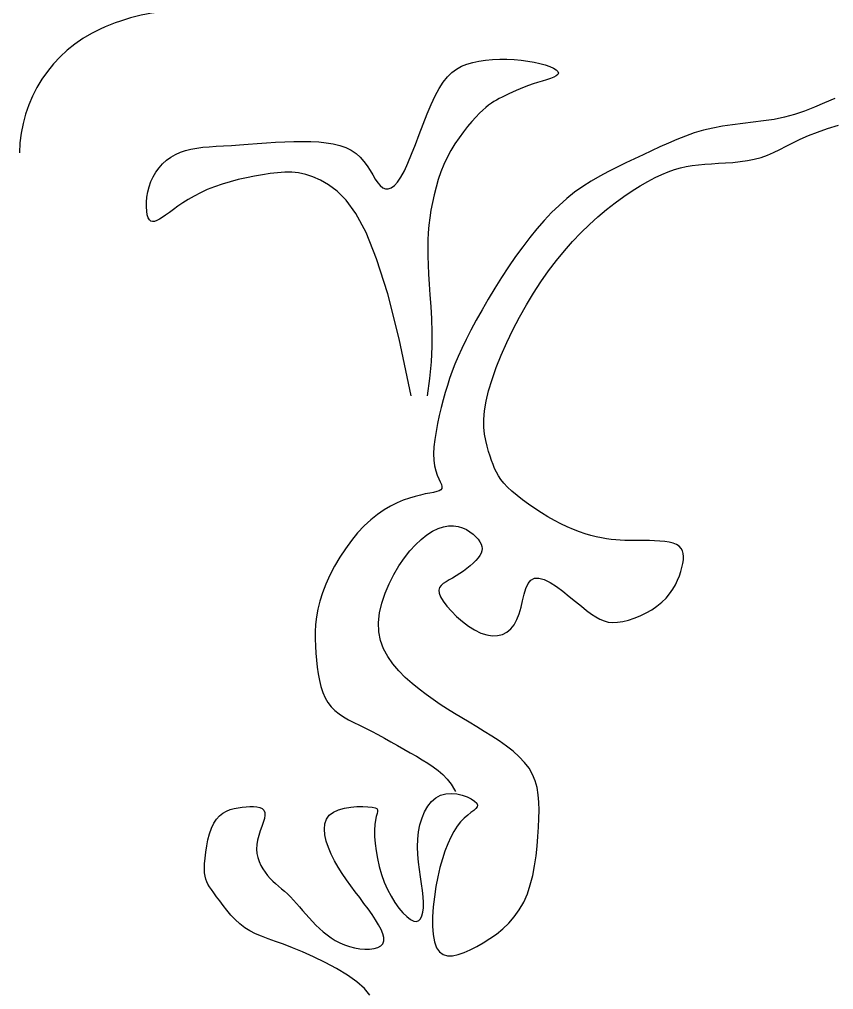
# Model space of a CAD drawing. Header units: inches. Extents: x 11 to 53.5, y 7.4 to 32.2.
# Drawn here: x 49.8445 to 49.9031, y 28.6291 to 28.6989 of the extents above; entities that cross this region are included whole.
import ezdxf

# ---------------------------------------------------------------- set-up
doc = ezdxf.new("R2010")
doc.units = ezdxf.units.IN
doc.header["$MEASUREMENT"] = 0
doc.layers.add('02', color=2, linetype='Continuous')

msp = doc.modelspace()

# ---------------------------------------------------------------- linework, layer by layer
at = {"layer": '02'}
for p, q in [((49.87597567631738, 28.69534430035291), (49.87633382875347, 28.69554567898175)), ((49.87633382875347, 28.69554567898175), (49.87671912540091, 28.695704106847)), ((49.87671912540091, 28.695704106847), (49.8771360901591, 28.69582749594137)), ((49.8771360901591, 28.69582749594137), (49.87758717368698, 28.69592262799578)), ((49.87758717368698, 28.69592262799578), (49.87806653240105, 28.6959917635775)), ((49.87806653240105, 28.6959917635775), (49.87856624924453, 28.69603603294835)), ((49.87856624924453, 28.69603603294835), (49.87907840716062, 28.69605656639923)), ((49.87907840716062, 28.69605656639923), (49.87959508920895, 28.6960544942065)), ((49.87959508920895, 28.6960544942065), (49.88010837809989, 28.69603094667563)), ((49.88010837809989, 28.69603094667563), (49.88061035700949, 28.69598705406842)), ((49.88061035700949, 28.69598705406842), (49.88109310876453, 28.69592394666123)), ((49.88109310876453, 28.69592394666123), (49.88154871630823, 28.69584313150862)), ((49.88154871630823, 28.69584313150862), (49.88196926258379, 28.69574762270512)), ((49.88196926258379, 28.69574762270512), (49.88234683065085, 28.69564081106527)), ((49.88234683065085, 28.69564081106527), (49.88267350333618, 28.69552608746179)), ((49.87532270801594, 28.69478104283352), (49.87564014407681, 28.69509205896774)), ((49.87564014407681, 28.69509205896774), (49.87597567631738, 28.69534430035291)), ((49.88267350333618, 28.69552608746179), (49.88294136369942, 28.69540684273833)), ((49.88294136369942, 28.69540684273833), (49.88314249456735, 28.69528646772395)), ((49.88314852651084, 28.69485394654638), (49.88296172182882, 28.6947608866847)), ((49.88314249456735, 28.69528646772395), (49.88326897888319, 28.69516835327685)), ((49.88326973290523, 28.69495152754261), (49.88314852651084, 28.69485394654638)), ((49.88326897888319, 28.69516835327685), (49.88331289970657, 28.69505589022609)), ((49.88331289970657, 28.69505589022609), (49.88326973290523, 28.69495152754261)), ((49.87472402790436, 28.69395103827427), (49.87501884388612, 28.69440333992842)), ((49.87501884388612, 28.69440333992842), (49.87532270801594, 28.69478104283352)), ((49.88115814173935, 28.69417163308552), (49.88084730305118, 28.69405219998752)), ((49.88147915931759, 28.69428428451082), (49.88115814173935, 28.69417163308552)), ((49.881807340047, 28.69438864719431), (49.88147915931759, 28.69428428451082)), ((49.88213212773545, 28.69448622819053), (49.881807340047, 28.69438864719431)), ((49.8824410813103, 28.69457928806677), (49.88213212773545, 28.69448622819053)), ((49.88272175969897, 28.69467008737573), (49.8824410813103, 28.69457928806677)), ((49.88296172182882, 28.6947608866847), (49.88272175969897, 28.69467008737573)), ((49.87443373593842, 28.69341622586379), (49.87472402790436, 28.69395103827427)), ((49.87972835960673, 28.69355186189367), (49.87948538138872, 28.69343242878112)), ((49.87998717182191, 28.69367581614078), (49.87972835960673, 28.69355186189367)), ((49.88026068717582, 28.6938020309406), (49.87998717182191, 28.69367581614078)), ((49.8805477745772, 28.69392824574042), (49.88026068717582, 28.6938020309406)), ((49.88084730305118, 28.69405219998752), (49.8805477745772, 28.69392824574042)), ((49.8738561680947, 28.69211112512293), (49.87414438658735, 28.69279645374062)), ((49.87414438658735, 28.69279645374062), (49.87443373593842, 28.69341622586379)), ((49.87847520314963, 28.69288574887631), (49.87828198933849, 28.69274898450548)), ((49.87866389294496, 28.69300442862167), (49.87847520314963, 28.69288574887631)), ((49.87885371371513, 28.69311180547246), (49.87866389294496, 28.69300442862167)), ((49.87905032056725, 28.69321466115961), (49.87885371371513, 28.69311180547246)), ((49.87925936837556, 28.69331977737037), (49.87905032056725, 28.69321466115961)), ((49.87948538138872, 28.69343242878112), (49.87925936837556, 28.69331977737037)), ((49.90245539179878, 28.69290514442563), (49.90173022748777, 28.69259186679282)), ((49.90320656934628, 28.6932353763348), (49.90245539179878, 28.69290514442563)), ((49.87357021166818, 28.6913851062507), (49.8738561680947, 28.69211112512293)), ((49.87761865343774, 28.69216236656374), (49.87735286666421, 28.69188714201463)), ((49.87785936947321, 28.69239407508011), (49.87761865343774, 28.69216236656374)), ((49.87807859652085, 28.6925873538219), (49.87785936947321, 28.69239407508011)), ((49.87828198933849, 28.69274898450548), (49.87807859652085, 28.6925873538219)), ((49.90029912578748, 28.69206590698176), (49.89956717539454, 28.69187413510534)), ((49.90101637315811, 28.69230797659274), (49.90029912578748, 28.69206590698176)), ((49.90173022748777, 28.69259186679282), (49.90101637315811, 28.69230797659274)), ((49.87328764828263, 28.69064326337847), (49.87357021166818, 28.6913851062507)), ((49.87706672164487, 28.69157009684731), (49.87676700469447, 28.69121462194907)), ((49.87735286666421, 28.69188714201463), (49.87706672164487, 28.69157009684731)), ((49.89657151323618, 28.69142352805083), (49.89583390785256, 28.69133348218183)), ((49.89731929774271, 28.69151131342532), (49.89657151323618, 28.69142352805083)), ((49.89807160638148, 28.69160814117075), (49.89731929774271, 28.69151131342532)), ((49.89882278392898, 28.69172531410894), (49.89807160638148, 28.69160814117075)), ((49.89956717539454, 28.69187413510534), (49.89882278392898, 28.69172531410894)), ((49.87646050166214, 28.69082410819264), (49.87615399851339, 28.69040194642165)), ((49.87676700469447, 28.69121462194907), (49.87646050166214, 28.69082410819264)), ((49.89308480531318, 28.6907457356081), (49.89245068709707, 28.69052495389204)), ((49.89373701970899, 28.690939390546), (49.89308480531318, 28.6907457356081)), ((49.89441185430033, 28.69110139761487), (49.89373701970899, 28.690939390546)), ((49.89511213646611, 28.69122987298196), (49.89441185430033, 28.69110139761487)), ((49.89583390785256, 28.69133348218183), (49.89511213646611, 28.69122987298196)), ((49.90129064253406, 28.69055528460903), (49.90193984084172, 28.69081204768171)), ((49.90193984084172, 28.69081204768171), (49.90266745569525, 28.69106071061996)), ((49.90266745569525, 28.69106071061996), (49.90347197916699, 28.69130033143464)), ((49.86098379359456, 28.68993343974015), (49.86162827940998, 28.68998147671827)), ((49.86162827940998, 28.68998147671827), (49.86228520629803, 28.69002838340547)), ((49.86228520629803, 28.69002838340547), (49.8629466573183, 28.69007076897268)), ((49.8629466573183, 28.69007076897268), (49.8636047151812, 28.69010524257627)), ((49.8636047151812, 28.69010524257627), (49.86425146306274, 28.69012841335806)), ((49.86425146306274, 28.69012841335806), (49.86487898378974, 28.69013689045986)), ((49.86487898378974, 28.69013689045986), (49.86548030280383, 28.69012728306715)), ((49.86548030280383, 28.69012728306715), (49.86605221565688, 28.69009620032174)), ((49.86605221565688, 28.69009620032174), (49.86659246028276, 28.69004025136545)), ((49.86659246028276, 28.69004025136545), (49.86709877473177, 28.68995604536921)), ((49.87300960891289, 28.68991046276077), (49.87328764828263, 28.69064326337847)), ((49.87615399851339, 28.69040194642165), (49.87585428156299, 28.68995152753795)), ((49.89121864279142, 28.69002009467821), (49.89061166867023, 28.68974505943496)), ((49.89183014092842, 28.69028156653238), (49.89121864279142, 28.69002009467821)), ((49.89245068709707, 28.69052495389204), (49.89183014092842, 28.69028156653238)), ((49.8996959217765, 28.68978725690412), (49.90018225504892, 28.69003723782388)), ((49.90018225504892, 28.69003723782388), (49.90070930458015, 28.69029513085278)), ((49.90070930458015, 28.69029513085278), (49.90129064253406, 28.69055528460903)), ((49.85574383541817, 28.68920290092664), (49.85609633274717, 28.68936528474459)), ((49.85609633274717, 28.68936528474459), (49.85646768027792, 28.68949281820986)), ((49.85646768027792, 28.68949281820986), (49.85685938593807, 28.68958983406791)), ((49.85685938593807, 28.68958983406791), (49.85727371167732, 28.68966198372963)), ((49.85727371167732, 28.68966198372963), (49.85771291967822, 28.68971491859137)), ((49.85771291967822, 28.68971491859137), (49.85817927177405, 28.68975429006404)), ((49.85817927177405, 28.68975429006404), (49.85867503003092, 28.68978574958764)), ((49.85867503003092, 28.68978574958764), (49.85920245663138, 28.68981494852941)), ((49.85920245663138, 28.68981494852941), (49.8597638134087, 28.68984753831482)), ((49.8597638134087, 28.68984753831482), (49.86035966590853, 28.68988766332931)), ((49.86035966590853, 28.68988766332931), (49.86098379359456, 28.68993343974015)), ((49.86709877473177, 28.68995604536921), (49.86756889682138, 28.68984019148937)), ((49.86756889682138, 28.68984019148937), (49.8680005647183, 28.68968929886777)), ((49.8680005647183, 28.68968929886777), (49.86839151635641, 28.68949997666076)), ((49.86839151635641, 28.68949997666076), (49.86873948966959, 28.68926883403928)), ((49.86873948966959, 28.68926883403928), (49.86904373075222, 28.68899530583602)), ((49.87273722465025, 28.68921157065214), (49.87300960891289, 28.68991046276077)), ((49.87556813666006, 28.68947624239971), (49.87530234988654, 28.68897948189423)), ((49.87585428156299, 28.68995152753795), (49.87556813666006, 28.68947624239971)), ((49.89000469466546, 28.68946098193718), (49.88939319652846, 28.68917238331941)), ((49.89061166867023, 28.68974505943496), (49.89000469466546, 28.68946098193718)), ((49.8983454986882, 28.689141300574), (49.89879111570181, 28.6893336368901)), ((49.89879111570181, 28.6893336368901), (49.89923673271542, 28.68955083946074)), ((49.89923673271542, 28.68955083946074), (49.8996959217765, 28.68978725690412)), ((49.85481754012281, 28.68852134071657), (49.85510217709808, 28.68877866837446)), ((49.85510217709808, 28.68877866837446), (49.85541169610215, 28.68900660861417)), ((49.85541169610215, 28.68900660861417), (49.85574383541817, 28.68920290092664)), ((49.86904373075222, 28.68899530583602), (49.86930951752575, 28.68869012974918)), ((49.86930951752575, 28.68869012974918), (49.86954363618852, 28.68836686913873)), ((49.8722139451128, 28.68801497696567), (49.87247162635313, 28.68857145330711)), ((49.87247162635313, 28.68857145330711), (49.87273722465025, 28.68921157065214)), ((49.87530234988654, 28.68897948189423), (49.87506238775669, 28.68846463686513)), ((49.88814908821942, 28.68858765082567), (49.88752194444524, 28.68828398169152)), ((49.88877396992748, 28.68888227764709), (49.88814908821942, 28.68858765082567)), ((49.88939319652846, 28.68917238331941), (49.88877396992748, 28.68888227764709)), ((49.89481901700483, 28.68855901705118), (49.89533588741315, 28.68859047656023)), ((49.89533588741315, 28.68859047656023), (49.89585954401983, 28.68862984804745)), ((49.89585954401983, 28.68862984804745), (49.89638320051009, 28.68868278290919)), ((49.89638320051009, 28.68868278290919), (49.89690007103482, 28.68875493257091)), ((49.89690007103482, 28.68875493257091), (49.89740336939568, 28.68885194842895)), ((49.89740336939568, 28.68885194842895), (49.89788630962713, 28.68897948189423)), ((49.89788630962713, 28.68897948189423), (49.8983454986882, 28.689141300574)), ((49.85413554261314, 28.6875956387028), (49.85433196087243, 28.68792756534257)), ((49.85433196087243, 28.68792756534257), (49.8545600474753, 28.68823688619322)), ((49.8545600474753, 28.68823688619322), (49.85481754012281, 28.68852134071657)), ((49.86309340558356, 28.68788376786123), (49.86256268023854, 28.68782207331405)), ((49.86360546920324, 28.68791777044843), (49.86309340558356, 28.68788376786123)), ((49.86410735381642, 28.68791447366838), (49.86360546920324, 28.68791777044843)), ((49.86460754190912, 28.68786427008471), (49.86410735381642, 28.68791447366838)), ((49.86511451608376, 28.6877575522465), (49.86460754190912, 28.68786427008471)), ((49.86954363618852, 28.68836686913873), (49.86975287258966, 28.68803908742283)), ((49.86975287258966, 28.68803908742283), (49.86994401281109, 28.68772034794691)), ((49.87196512342771, 28.68756192159507), (49.8722139451128, 28.68801497696567)), ((49.87484843874691, 28.6879350981997), (49.87465937199877, 28.68739425677067)), ((49.87506238775669, 28.68846463686513), (49.87484843874691, 28.6879350981997)), ((49.88689593176233, 28.68796674911008), (49.88627444309523, 28.68763143190316)), ((49.88752194444524, 28.68828398169152), (49.88689593176233, 28.68796674911008)), ((49.89075172514995, 28.68776405069529), (49.89121336475355, 28.68795469210617)), ((49.89121336475355, 28.68795469210617), (49.89165464622775, 28.6881091643534)), ((49.89165464622775, 28.6881091643534), (49.89208348662933, 28.68823198857152)), ((49.89208348662933, 28.68823198857152), (49.89250780301509, 28.68832768592419)), ((49.89250780301509, 28.68832768592419), (49.89293551232541, 28.68840077756048)), ((49.89293551232541, 28.68840077756048), (49.89337453173349, 28.68845578464406)), ((49.89337453173349, 28.68845578464406), (49.89383277841253, 28.68849722830945)), ((49.89383277841253, 28.68849722830945), (49.89431571864398, 28.68852981810941)), ((49.89431571864398, 28.68852981810941), (49.89481901700483, 28.68855901705118)), ((49.85384600466924, 28.68687432885944), (49.85397305453071, 28.68724336679751)), ((49.85397305453071, 28.68724336679751), (49.85413554261314, 28.6875956387028)), ((49.85967389828866, 28.687234326231), (49.85910179695921, 28.68706252300198)), ((49.86025844069073, 28.68738804481999), (49.85967389828866, 28.687234326231)), ((49.86084750722503, 28.68752367879805), (49.86025844069073, 28.68738804481999)), ((49.86143318060195, 28.68764122819429), (49.86084750722503, 28.68752367879805)), ((49.86200754399752, 28.68774069302325), (49.86143318060195, 28.68764122819429)), ((49.86256268023854, 28.68782207331405), (49.86200754399752, 28.68774069302325)), ((49.86563675882635, 28.68758471273194), (49.86511451608376, 28.6877575522465)), ((49.86618275273932, 28.6873361440901), (49.86563675882635, 28.68758471273194)), ((49.86676098042508, 28.68700223891373), (49.86618275273932, 28.6873361440901)), ((49.86994401281109, 28.68772034794691), (49.87012384305118, 28.68742421411461)), ((49.87012384305118, 28.68742421411461), (49.87029914915902, 28.68716424930043)), ((49.87029914915902, 28.68716424930043), (49.87047671744941, 28.68695401687891)), ((49.87149462426888, 28.68695872692641), (49.87172534977427, 28.68721172207169)), ((49.87172534977427, 28.68721172207169), (49.87196512342771, 28.68756192159507)), ((49.87465937199877, 28.68739425677067), (49.87449405642101, 28.68684550345078)), ((49.88566087148493, 28.68727350893622), (49.88505860985597, 28.68688845904561)), ((49.88627444309523, 28.68763143190316), (49.88566087148493, 28.68727350893622)), ((49.88918358317451, 28.68693743517523), (49.88973796539349, 28.68725711764436)), ((49.88973796539349, 28.68725711764436), (49.89026181036016, 28.68753271894256)), ((49.89026181036016, 28.68753271894256), (49.89075172514995, 28.68776405069529)), ((49.8536914336436, 28.68612268918677), (49.85375288498463, 28.68649737879768)), ((49.85375288498463, 28.68649737879768), (49.85384600466924, 28.68687432885944)), ((49.85802658574531, 28.68666466252197), (49.85753780193036, 28.68643954712915)), ((49.85855005375916, 28.68687263510382), (49.85802658574531, 28.68666466252197)), ((49.85910179695921, 28.68706252300198), (49.85855005375916, 28.68687263510382)), ((49.86737822784917, 28.68655718900281), (49.86676098042508, 28.68700223891373)), ((49.86803449501159, 28.68591038329195), (49.86737822784917, 28.68655718900281)), ((49.87047671744941, 28.68695401687891), (49.87066220268017, 28.68680576158821)), ((49.87066220268017, 28.68680576158821), (49.87085673594257, 28.6867264535047)), ((49.87085673594257, 28.6867264535047), (49.87106031735303, 28.68672174408292)), ((49.87106031735303, 28.68672174408292), (49.87127294679513, 28.68679728474834)), ((49.87127294679513, 28.68679728474834), (49.87149462426888, 28.68695872692641)), ((49.87449405642101, 28.68684550345078), (49.87435136092236, 28.68629222909821)), ((49.88447105148217, 28.68647176108224), (49.8839006466732, 28.68601964742428)), ((49.88505860985597, 28.68688845904561), (49.88447105148217, 28.68647176108224)), ((49.88800582717514, 28.68617034816433), (49.88860431869389, 28.6865748019134)), ((49.88860431869389, 28.6865748019134), (49.88918358317451, 28.68693743517523)), ((49.85365938834721, 28.68576043263037), (49.8536914336436, 28.68612268918677)), ((49.85666428713003, 28.68595766803791), (49.85627729396211, 28.68571220726316)), ((49.85708407938355, 28.68620199847809), (49.85666428713003, 28.68595766803791)), ((49.85753780193036, 28.68643954712915), (49.85708407938355, 28.68620199847809)), ((49.86872808539184, 28.68495500995213), (49.86803449501159, 28.68591038329195)), ((49.87435136092236, 28.68629222909821), (49.87423015464438, 28.68573782460025)), ((49.8839006466732, 28.68601964742428), (49.8833460758614, 28.68553136457357)), ((49.88739376360891, 28.68572520427714), (49.88800582717514, 28.68617034816433)), ((49.85365448737858, 28.68542078170302), (49.85365938834721, 28.68576043263037)), ((49.85367446843875, 28.68511390900839), (49.85365448737858, 28.68542078170302)), ((49.85371706981087, 28.68484998712101), (49.85367446843875, 28.68511390900839)), ((49.85559718144933, 28.68524050057184), (49.85530179992193, 28.68502555756439)), ((49.85592196913777, 28.68547126762295), (49.85559718144933, 28.68524050057184)), ((49.85627729396211, 28.68571220726316), (49.85592196913777, 28.68547126762295)), ((49.8741293064958, 28.68518568081507), (49.87404768538536, 28.68463918862998)), ((49.87423015464438, 28.68573782460025), (49.8741293064958, 28.68518568081507)), ((49.8833460758614, 28.68553136457357), (49.88280507721348, 28.68500691254466)), ((49.88615154029677, 28.68471736738301), (49.88677378286948, 28.68524050057184)), ((49.88677378286948, 28.68524050057184), (49.88739376360891, 28.68572520427714)), ((49.85378002919597, 28.68463918862998), (49.85371706981087, 28.68484998712101)), ((49.85386165019, 28.6844892371826), (49.85378002919597, 28.68463918862998)), ((49.85396249845499, 28.68439806060068), (49.85386165019, 28.6844892371826)), ((49.85408370473297, 28.68436113774968), (49.85396249845499, 28.68439806060068)), ((49.85422640023162, 28.68437394749507), (49.85408370473297, 28.68436113774968)), ((49.85439171580938, 28.6844319687314), (49.85422640023162, 28.68437394749507)), ((49.85458078255752, 28.68453068032412), (49.85439171580938, 28.6844319687314)), ((49.8547947315673, 28.68466556113871), (49.85458078255752, 28.68453068032412)), ((49.85503469358073, 28.68483209005516), (49.8547947315673, 28.68466556113871)), ((49.85530179992193, 28.68502555756439), (49.85503469358073, 28.68483209005516)), ((49.86945730258586, 28.68358425713976), (49.86872808539184, 28.68495500995213)), ((49.87404768538536, 28.68463918862998), (49.87398425475104, 28.68409976089041)), ((49.88227538866332, 28.68444629136665), (49.8817547481448, 28.68384950105409)), ((49.88280507721348, 28.68500691254466), (49.88227538866332, 28.68444629136665)), ((49.88553269053219, 28.68415693505975), (49.88615154029677, 28.68471736738301)), ((49.87398425475104, 28.68409976089041), (49.87393835463436, 28.68356089844909)), ((49.8817547481448, 28.68384950105409), (49.88124089370822, 28.6832165416652)), ((49.88492213501004, 28.68356014551845), (49.88553269053219, 28.68415693505975)), ((49.87022044995675, 28.68169131302583), (49.86945730258586, 28.68358425713976)), ((49.87390941972254, 28.68301412410236), (49.87389688435351, 28.68245096067566)), ((49.87393835463436, 28.68356089844909), (49.87390941972254, 28.68301412410236)), ((49.88124089370822, 28.6832165416652), (49.88073156328747, 28.68254741319996)), ((49.88432175849439, 28.68292718708998), (49.88492213501004, 28.68356014551845)), ((49.87389688435351, 28.68245096067566), (49.87390018321449, 28.68186293100897)), ((49.88073156328747, 28.68254741319996), (49.88022449493283, 28.68184211568749)), ((49.88373269196009, 28.68225805970159), (49.88432175849439, 28.68292718708998)), ((49.87101583098402, 28.6791693658104), (49.87022044995675, 28.68169131302583)), ((49.87390018321449, 28.68186293100897), (49.873918750527, 28.68124155791319)), ((49.88022449493283, 28.68184211568749), (49.87971874602945, 28.68110253296053)), ((49.88315606661482, 28.68155276326596), (49.88373269196009, 28.68225805970159)), ((49.873918750527, 28.68124155791319), (49.87395202097824, 28.6805783641992)), ((49.87971874602945, 28.68110253296053), (49.87921865211675, 28.68033808402269)), ((49.88259301331701, 28.68081129771034), (49.88315606661482, 28.68155276326596)), ((49.87395202097824, 28.6805783641992), (49.87399942902258, 28.67986487270699)), ((49.87921865211675, 28.68033808402269), (49.87872986841822, 28.67956007171032)), ((49.88204466315793, 28.68003366294742), (49.88259301331701, 28.68081129771034)), ((49.87399942902258, 28.67986487270699), (49.8740585242339, 28.67909354814928)), ((49.87872986841822, 28.67956007171032), (49.87825804969171, 28.67877979883068)), ((49.88151214711243, 28.67921985890442), (49.88204466315793, 28.68003366294742)), ((49.87184174938002, 28.6759116036499), (49.87101583098402, 28.6791693658104)), ((49.8740585242339, 28.67909354814928), (49.8741193158493, 28.67826062287512)), ((49.87825804969171, 28.67877979883068), (49.87780885116072, 28.67800856820558)), ((49.88099659615537, 28.67836988552316), (49.88151214711243, 28.67921985890442)), ((49.8741193158493, 28.67826062287512), (49.8741699284582, 28.67736327114998)), ((49.88050008376004, 28.67748600328358), (49.88099659615537, 28.67836988552316)), ((49.87780885116072, 28.67800856820558), (49.87738792781593, 28.67725768265681)), ((49.88002845362635, 28.67657951509481), (49.88050008376004, 28.67748600328358)), ((49.8741699284582, 28.67736327114998), (49.87419848641721, 28.67639866723929)), ((49.87738792781593, 28.67725768265681), (49.87700093476442, 28.67653844500618)), ((49.87419848641721, 28.67639866723929), (49.87419311408294, 28.6753639853794)), ((49.87700093476442, 28.67653844500618), (49.87665352688046, 28.67586215806094)), ((49.87958849160341, 28.67566398446233), (49.88002845362635, 28.67657951509481)), ((49.87269650827503, 28.67181121472985), (49.87184174938002, 28.6759116036499)), ((49.87419311408294, 28.6753639853794), (49.87414193604482, 28.67425639983575)), ((49.87665352688046, 28.67586215806094), (49.87634947439065, 28.67523654541018)), ((49.87918698388958, 28.67475297483342), (49.87958849160341, 28.67566398446233)), ((49.87608500706838, 28.67465501378482), (49.8758544700394, 28.67410739066853)), ((49.87634947439065, 28.67523654541018), (49.87608500706838, 28.67465501378482)), ((49.8788307165668, 28.67386004972813), (49.87918698388958, 28.67475297483342)), ((49.87414193604482, 28.67425639983575), (49.87403307654304, 28.67307308485923)), ((49.8758544700394, 28.67410739066853), (49.87565220819661, 28.67358350354497)), ((49.87565220819661, 28.67358350354497), (49.87547256643293, 28.67307317989779)), ((49.87852647548416, 28.67299877260829), (49.8788307165668, 28.67386004972813)), ((49.87403307654304, 28.67307308485923), (49.87385466005063, 28.67181121472985)), ((49.8753098898741, 28.67256624723976), (49.87515852341303, 28.67205253304)), ((49.87547256643293, 28.67307317989779), (49.8753098898741, 28.67256624723976)), ((49.87828104684004, 28.67218270697939), (49.87852647548416, 28.67299877260829)), ((49.87515852341303, 28.67205253304), (49.87501281194264, 28.67152186479669)), ((49.87810121659996, 28.67142541630327), (49.87828104684004, 28.67218270697939)), ((49.87501281194264, 28.67152186479669), (49.87486898546913, 28.67096746083715)), ((49.87799094335051, 28.67073726158723), (49.87810121659996, 28.67142541630327)), ((49.87486898546913, 28.67096746083715), (49.8747308139863, 28.67039610279043)), ((49.87794287558054, 28.67011579387489), (49.87799094335051, 28.67073726158723)), ((49.87460395260123, 28.66981796317285), (49.87449405642101, 28.66924321444257)), ((49.8747308139863, 28.67039610279043), (49.87460395260123, 28.66981796317285)), ((49.87794683405073, 28.6695553616826), (49.87794287558054, 28.67011579387489)), ((49.87449405642101, 28.66924321444257), (49.8744067803199, 28.66868202910135)), ((49.877992639871, 28.66905031357036), (49.87794683405073, 28.6695553616826)), ((49.87807011391843, 28.66859499805449), (49.877992639871, 28.66905031357036)), ((49.8744067803199, 28.66868202910135), (49.87434777940499, 28.6681445796219)), ((49.87816907707011, 28.668183763695), (49.87807011391843, 28.66859499805449)), ((49.87434777940499, 28.6681445796219), (49.87432270878335, 28.66764103849145)), ((49.87432270878335, 28.66764103849145), (49.87433722332926, 28.66718157819722)), ((49.87827935031956, 28.66781095900823), (49.87816907707011, 28.668183763695)), ((49.87839075454386, 28.66747093255416), (49.87827935031956, 28.66781095900823)), ((49.87433722332926, 28.66718157819722), (49.87439377370166, 28.66677411067375)), ((49.87849612682467, 28.66715803287824), (49.87839075454386, 28.66747093255416)), ((49.87860036801422, 28.66686660851136), (49.87849612682467, 28.66715803287824)), ((49.87439377370166, 28.66677411067375), (49.87448199230121, 28.66641750567377)), ((49.87448199230121, 28.66641750567377), (49.87458830708047, 28.66610837241186)), ((49.87871139528571, 28.66659100805717), (49.87860036801422, 28.66686660851136)), ((49.87883712557951, 28.66632558004657), (49.87871139528571, 28.66659100805717)), ((49.87898547606883, 28.66606467306864), (49.87883712557951, 28.66632558004657)), ((49.87458830708047, 28.66610837241186), (49.87469914575914, 28.66584332008805)), ((49.87469914575914, 28.66584332008805), (49.87480093640616, 28.66561895791691)), ((49.87480093640616, 28.66561895791691), (49.87488010697408, 28.66543189508392)), ((49.87916436381047, 28.66580263566883), (49.87898547606883, 28.66606467306864)), ((49.87938170574481, 28.66553381642169), (49.87916436381047, 28.66580263566883)), ((49.87964541904503, 28.66525256390177), (49.87938170574481, 28.66553381642169)), ((49.87403788333168, 28.66481136626116), (49.87372195519848, 28.66474920066847)), ((49.87431309520608, 28.66486675022478), (49.87403788333168, 28.66481136626116)), ((49.87454306668943, 28.66492213430482), (49.87431309520608, 28.66486675022478)), ((49.87472327399874, 28.66498430018854), (49.87454306668943, 28.66492213430482)), ((49.87484919276895, 28.66506002962141), (49.87472327399874, 28.66498430018854)), ((49.87491629921706, 28.66515610430523), (49.87484919276895, 28.66506002962141)), ((49.87488010697408, 28.66543189508392), (49.874923085299, 28.6652787408182)), ((49.874923085299, 28.6652787408182), (49.87491629921706, 28.66515610430523)), ((49.8799607816326, 28.66495511047268), (49.87964541904503, 28.66525256390177)), ((49.88032251558607, 28.66464522379992), (49.8799607816326, 28.66495511047268)), ((49.87168991155332, 28.66410946101841), (49.87122469043234, 28.66387812984775)), ((49.87214156062683, 28.66430010196363), (49.87168991155332, 28.66410946101841)), ((49.87257511352064, 28.66445457384706), (49.87214156062683, 28.66430010196363)), ((49.87298604621893, 28.66457739780325), (49.87257511352064, 28.66445457384706)), ((49.87336983482228, 28.66467347175948), (49.87298604621893, 28.66457739780325)), ((49.87372195519848, 28.66474920066847), (49.87336983482228, 28.66467347175948)), ((49.88072270373223, 28.66432855532347), (49.88032251558607, 28.66464522379992)), ((49.88115342913071, 28.66401075651246), (49.88072270373223, 28.66432855532347)), ((49.87075042127972, 28.66360158730257), (49.87027162799487, 28.66327531221922)), ((49.87122469043234, 28.66387812984775), (49.87075042127972, 28.66360158730257)), ((49.8816067747247, 28.66369747883599), (49.88115342913071, 28.66401075651246)), ((49.88207482334101, 28.66339437373407), (49.8816067747247, 28.66369747883599)), ((49.86979283482643, 28.66289478346315), (49.86931856567381, 28.66245547985617)), ((49.87027162799487, 28.66327531221922), (49.86979283482643, 28.66289478346315)), ((49.88254965803927, 28.66310709269036), (49.88207482334101, 28.66339437373407)), ((49.88302336176267, 28.66284128715942), (49.88254965803927, 28.66310709269036)), ((49.88348914831286, 28.66260147830489), (49.88302336176267, 28.66284128715942)), ((49.86931856567381, 28.66245547985617), (49.86885353302924, 28.66195551760919)), ((49.87384259604724, 28.66180443947977), (49.87424693125641, 28.66206214388675)), ((49.87424693125641, 28.66206214388675), (49.87464334940879, 28.66225655245379)), ((49.87464334940879, 28.66225655245379), (49.8750284574634, 28.66238766516634)), ((49.8750284574634, 28.66238766516634), (49.8753988624957, 28.66245548208261)), ((49.8753988624957, 28.66245548208261), (49.8757513598247, 28.66246151025715)), ((49.8757513598247, 28.66246151025715), (49.87608349914072, 28.66241328488994)), ((49.87608349914072, 28.66241328488994), (49.8763930181448, 28.66231984826462)), ((49.8763930181448, 28.66231984826462), (49.87667765512006, 28.66219024262117)), ((49.87667765512006, 28.66219024262117), (49.87693514776757, 28.66203351019957)), ((49.87693514776757, 28.66203351019957), (49.87716323437044, 28.66185869328346)), ((49.88394475597298, 28.66238766611222), (49.88348914831286, 28.66260147830489)), ((49.88438905341891, 28.66219872027595), (49.88394475597298, 28.66238766611222)), ((49.88482090979224, 28.66203351047606), (49.88438905341891, 28.66219872027595)), ((49.8852391941181, 28.66189090643619), (49.88482090979224, 28.66203351047606)), ((49.8684032035234, 28.66140356224222), (49.86797323203055, 28.66081091662071)), ((49.86885353302924, 28.66195551760919), (49.8684032035234, 28.66140356224222)), ((49.87302374650599, 28.66109914297139), (49.87343373682225, 28.66148343917465)), ((49.87343373682225, 28.66148343917465), (49.87384259604724, 28.66180443947977)), ((49.87716323437044, 28.66185869328346), (49.87735965262974, 28.66167483411281)), ((49.87735965262974, 28.66167483411281), (49.87752214071216, 28.66149097492761)), ((49.87752214071216, 28.66149097492761), (49.87764881362082, 28.66131427420786)), ((49.88564277530523, 28.66176977782178), (49.8852391941181, 28.66189090643619)), ((49.88603052237877, 28.66166899432736), (49.88564277530523, 28.66176977782178)), ((49.8864013044803, 28.66158742564748), (49.88603052237877, 28.66166899432736)), ((49.88675493278416, 28.66152375310211), (49.8864013044803, 28.66158742564748)), ((49.88709498904055, 28.66147590451309), (49.88675493278416, 28.66152375310211)), ((49.8874259972653, 28.66144161929859), (49.88709498904055, 28.66147590451309)), ((49.88775248147422, 28.66141863689135), (49.8874259972653, 28.66144161929859)), ((49.88807896568315, 28.66140469675319), (49.88775248147422, 28.66141863689135)), ((49.8884099739079, 28.66139753830229), (49.88807896568315, 28.66140469675319)), ((49.88875003016429, 28.66139490098593), (49.8884099739079, 28.66139753830229)), ((49.88910365858456, 28.6613945242223), (49.88875003016429, 28.66139490098593)), ((49.88947312111841, 28.66139395908412), (49.88910365858456, 28.6613945242223)), ((49.8898516315675, 28.66139000308775), (49.88947312111841, 28.66139395908412)), ((49.89023014213299, 28.66137926541868), (49.8898516315675, 28.66139000308775)), ((49.89059960466685, 28.66135835520416), (49.89023014213299, 28.66137926541868)), ((49.890950971021, 28.66132388160057), (49.89059960466685, 28.66135835520416)), ((49.89127519316381, 28.66127245377883), (49.890950971021, 28.66132388160057)), ((49.86797323203055, 28.66081091662071), (49.86756927389061, 28.66018888362468)), ((49.8722139451128, 28.66014066271035), (49.87261601825585, 28.66065155082632)), ((49.87261601825585, 28.66065155082632), (49.87302374650599, 28.66109914297139)), ((49.87764881362082, 28.66131427420786), (49.87773929417008, 28.66114435514627)), ((49.87773929417008, 28.66114435514627), (49.87779358259277, 28.66097895716101)), ((49.87779358259277, 28.66065268204856), (49.87773929417008, 28.66048728374316)), ((49.87779358259277, 28.66097895716101), (49.87781167865606, 28.66081581965572)), ((49.87781167865606, 28.66081581965572), (49.87779358259277, 28.66065268204856)), ((49.89156322306363, 28.66120068088075), (49.89127519316381, 28.66127245377883)), ((49.89180601280523, 28.66110517207725), (49.89156322306363, 28.66120068088075)), ((49.89199677607385, 28.66098329000832), (49.89180601280523, 28.66110517207725)), ((49.89213777493561, 28.66083541145216), (49.89199677607385, 28.66098329000832)), ((49.89223353363914, 28.66066266662691), (49.89213777493561, 28.66083541145216)), ((49.89228857596746, 28.66046618580894), (49.89223353363914, 28.66066266662691)), ((49.86756927389061, 28.66018888362468), (49.86719698386142, 28.65954876611958)), ((49.87182242792906, 28.65956855080166), (49.8722139451128, 28.66014066271035)), ((49.87736021817537, 28.65995586070657), (49.87716775838626, 28.65976540713181)), ((49.87752214071216, 28.66014066271035), (49.87736021817537, 28.65995586070657)), ((49.87764881362082, 28.6603173641577), (49.87752214071216, 28.66014066271035)), ((49.87773929417008, 28.66048728374316), (49.87764881362082, 28.6603173641577)), ((49.89225464579059, 28.65974562994396), (49.89229460802736, 28.66000653721293)), ((49.8923074261692, 28.66024709926004), (49.89228857596746, 28.66046618580894)), ((49.89229460802736, 28.66000653721293), (49.8923074261692, 28.66024709926004)), ((49.86719698386142, 28.65954876611958), (49.86686201716648, 28.65890186697087)), ((49.87145239996599, 28.65894557602022), (49.87182242792906, 28.65956855080166)), ((49.87671384736305, 28.65938110889127), (49.87646370611029, 28.65919404601463)), ((49.87695041645193, 28.65957269290247), (49.87671384736305, 28.65938110889127)), ((49.87716775838626, 28.65976540713181), (49.87695041645193, 28.65957269290247)), ((49.89211006529504, 28.65916786589677), (49.89219206335829, 28.6594655077004)), ((49.89219206335829, 28.6594655077004), (49.89225464579059, 28.65974562994396)), ((49.86686201716648, 28.65890186697087), (49.86657002868006, 28.65825948905857)), ((49.87111630217979, 28.65828417150787), (49.87145239996599, 28.65894557602022)), ((49.87544127527499, 28.65855675152287), (49.87521337726494, 28.65842865236645)), ((49.8756884004396, 28.65869389310846), (49.87544127527499, 28.65855675152287)), ((49.87594532765789, 28.65884704722865), (49.8756884004396, 28.65869389310846)), ((49.87620564791715, 28.65901489515981), (49.87594532765789, 28.65884704722865)), ((49.87646370611029, 28.65919404601463), (49.87620564791715, 28.65901489515981)), ((49.88112176090354, 28.6582945328062), (49.88131987579973, 28.65855355624243)), ((49.88131987579973, 28.65855355624243), (49.88157567204317, 28.65869389977323)), ((49.88157567204317, 28.65869389977323), (49.88189895168753, 28.65869785556587)), ((49.88189895168753, 28.65869785556587), (49.88227991267914, 28.6585808708567)), ((49.88227991267914, 28.6585808708567), (49.88270385211209, 28.65836668166757)), ((49.89172156419946, 28.65821164397656), (49.89187820869839, 28.65853641284938)), ((49.89187820869839, 28.65853641284938), (49.89200657812754, 28.65885666055855)), ((49.89200657812754, 28.65885666055855), (49.89211006529504, 28.65916786589677)), ((49.86657002868006, 28.65825948905857), (49.86632667350923, 28.65763293524814)), ((49.87082657575948, 28.65759677039186), (49.87111630217979, 28.65828417150787)), ((49.87474683657629, 28.65800818670849), (49.87469763771506, 28.65782583449053)), ((49.87469763771506, 28.65782583449053), (49.8747185613901, 28.65760731331265)), ((49.87485597885089, 28.65816341223562), (49.87474683657629, 28.65800818670849)), ((49.87501488541594, 28.65830055335554), (49.87485597885089, 28.65816341223562)), ((49.87521337726494, 28.65842865236645), (49.87501488541594, 28.65830055335554)), ((49.88083976306362, 28.65752443235559), (49.88096662444869, 28.65794282598089)), ((49.88096662444869, 28.65794282598089), (49.88112176090354, 28.6582945328062)), ((49.88270385211209, 28.65836668166757), (49.88315606661482, 28.65807902396208)), ((49.88315606661482, 28.65807902396208), (49.88362185328143, 28.65774163376208)), ((49.89130987736272, 28.65756662739458), (49.89153325135695, 28.6578868750892)), ((49.89153325135695, 28.6578868750892), (49.89172156419946, 28.65821164397656)), ((49.86632667350923, 28.65763293524814), (49.86613572176421, 28.65703105944866)), ((49.87059566166127, 28.65689580578491), (49.87082657575948, 28.65759677039186)), ((49.8747185613901, 28.65760731331265), (49.8748197866079, 28.6573435808912)), ((49.8748197866079, 28.6573435808912), (49.87500753390478, 28.65702992768801)), ((49.88072647384243, 28.65706534847576), (49.88083976306362, 28.65752443235559)), ((49.88362185328143, 28.65774163376208), (49.88408650885677, 28.65737824706029)), ((49.88408650885677, 28.65737824706029), (49.88453533043494, 28.65701259983488)), ((49.8907443736388, 28.65695778025273), (49.89104804917579, 28.65725542205636)), ((49.89104804917579, 28.65725542205636), (49.89130987736272, 28.65756662739458)), ((49.86599340321837, 28.65645291971467), (49.86589406311387, 28.65589512517344)), ((49.86613572176421, 28.65703105944866), (49.86599340321837, 28.65645291971467)), ((49.87043600107418, 28.65619371081429), (49.87059566166127, 28.65689580578491)), ((49.87500753390478, 28.65702992768801), (49.87527218958704, 28.65667897517577)), ((49.87527218958704, 28.65667897517577), (49.87560018184004, 28.65630767760175)), ((49.88048179910393, 28.65612909622158), (49.88061205352997, 28.65659157091594)), ((49.88061205352997, 28.65659157091594), (49.88072647384243, 28.65706534847576)), ((49.88453533043494, 28.65701259983488), (49.88495361464439, 28.65666842810769)), ((49.88495361464439, 28.65666842810769), (49.88533080575863, 28.65636551184597)), ((49.89001600476323, 28.65641976482019), (49.89039771977687, 28.65667803475825)), ((49.89039771977687, 28.65667803475825), (49.8907443736388, 28.65695778025273)), ((49.86589406311387, 28.65589512517344), (49.86583204622721, 28.65535428489401)), ((49.87036003507083, 28.65550291860726), (49.87043600107418, 28.65619371081429)), ((49.87560018184004, 28.65630767760175), (49.8759779383835, 28.6559329891841)), ((49.8759779383835, 28.6559329891841), (49.87639188716994, 28.65557186414097)), ((49.88032100754199, 28.65570392095268), (49.88048179910393, 28.65612909622158)), ((49.88533080575863, 28.65636551184597), (49.88567293548832, 28.65610780704609)), ((49.88567293548832, 28.65610780704609), (49.88599018318919, 28.6558953136644)), ((49.88599018318919, 28.6558953136644), (49.88629272775134, 28.65572803168633)), ((49.88629272775134, 28.65572803168633), (49.88659074818125, 28.65560596109734)), ((49.88834211343774, 28.65566925679176), (49.8887622827605, 28.65580771640251)), ((49.8887622827605, 28.65580771640251), (49.88918810719034, 28.65598121481325)), ((49.88918810719034, 28.65598121481325), (49.88960940748794, 28.65618636122398)), ((49.88960940748794, 28.65618636122398), (49.89001600476323, 28.65641976482019)), ((49.86583204622721, 28.65535428489401), (49.8658016974513, 28.65482700800366)), ((49.87038020472383, 28.65483586230565), (49.87036003507083, 28.65550291860726)), ((49.87639188716994, 28.65557186414097), (49.8768284560355, 28.65524125671963)), ((49.8768284560355, 28.65524125671963), (49.87727407304911, 28.65495812112366)), ((49.87958981117109, 28.65480534523684), (49.87987312857868, 28.65503780691669)), ((49.87987312857868, 28.65503780691669), (49.88011799167717, 28.65533808567287)), ((49.88011799167717, 28.65533808567287), (49.88032100754199, 28.65570392095268)), ((49.88659074818125, 28.65560596109734), (49.88689442371825, 28.65552910185378)), ((49.88689442371825, 28.65552910185378), (49.88721393336883, 28.65549745392654)), ((49.88721393336883, 28.65549745392654), (49.8875594562559, 28.65551101730106)), ((49.8875594562559, 28.65551101730106), (49.88793777822858, 28.65556922682462)), ((49.88793777822858, 28.65556922682462), (49.88834211343774, 28.65566925679176)), ((49.8658016974513, 28.65482700800366), (49.86579736191189, 28.65430990360054)), ((49.87050461556638, 28.65420271444035), (49.87038020472383, 28.65483586230565)), ((49.87727407304911, 28.65495812112366), (49.8777151660469, 28.65473941158579)), ((49.8777151660469, 28.65473941158579), (49.87813985938547, 28.65459887988417)), ((49.87813985938547, 28.65459887988417), (49.87854306361979, 28.65453746793518)), ((49.87854306361979, 28.65453746793518), (49.87892138570888, 28.65455291520065)), ((49.87892138570888, 28.65455291520065), (49.87927143249536, 28.65464296115696)), ((49.87927143249536, 28.65464296115696), (49.87958981117109, 28.65480534523684)), ((49.86579736191189, 28.65430990360054), (49.86581338461829, 28.65379958078282)), ((49.86581338461829, 28.65379958078282), (49.8658441102306, 28.65329264864867)), ((49.87072403109042, 28.65360460536048), (49.87050461556638, 28.65420271444035)), ((49.8658441102306, 28.65329264864867), (49.86588539203504, 28.65278722336533)), ((49.87102487913208, 28.65304040476057), (49.87072403109042, 28.65360460536048)), ((49.87139358752748, 28.65250898243702), (49.87102487913208, 28.65304040476057)), ((49.86588539203504, 28.65278722336533), (49.86593911491209, 28.65228744934738)), ((49.86593911491209, 28.65228744934738), (49.86600867190273, 28.65179897803481)), ((49.87181658446198, 28.65200920808437), (49.87139358752748, 28.65250898243702)), ((49.86600867190273, 28.65179897803481), (49.86609745593151, 28.65132746089674)), ((49.87228029753888, 28.65153995148447), (49.87181658446198, 28.65200920808437)), ((49.87277115482712, 28.65110008236096), (49.87228029753888, 28.65153995148447)), ((49.86609745593151, 28.65132746089674), (49.86620886027222, 28.65087854940229)), ((49.86620886027222, 28.65087854940229), (49.8663462776166, 28.65045789499144)), ((49.87327558416283, 28.65068847046658), (49.87277115482712, 28.65110008236096)), ((49.8663462776166, 28.65045789499144), (49.86651310123844, 28.65007114914787)), ((49.87378246415747, 28.65030342040135), (49.87327558416283, 28.65068847046658)), ((49.87429047501055, 28.64994097611069), (49.87378246415747, 28.65030342040135)), ((49.86651310123844, 28.65007114914787), (49.8667127240623, 28.64972396332613)), ((49.8667127240623, 28.64972396332613), (49.86694759663069, 28.64941972839896)), ((49.87480074792975, 28.64959661644551), (49.87429047501055, 28.64994097611069)), ((49.87531441388992, 28.64926582021307), (49.87480074792975, 28.64959661644551)), ((49.86694759663069, 28.64941972839896), (49.86721639949238, 28.64915279297001)), ((49.86721639949238, 28.64915279297001), (49.86751687046481, 28.64891524501744)), ((49.86751687046481, 28.64891524501744), (49.86784674771471, 28.64869917253399)), ((49.87583260386592, 28.64894406623515), (49.87531441388992, 28.64926582021307)), ((49.876356448949, 28.64862683331902), (49.87583260386592, 28.64894406623515)), ((49.86784674771471, 28.64869917253399), (49.86820376917595, 28.64849666355602)), ((49.86820376917595, 28.64849666355602), (49.868585672666, 28.64829980606172)), ((49.868585672666, 28.64829980606172), (49.86899019646799, 28.6481006880438)), ((49.86899019646799, 28.6481006880438), (49.86941507828297, 28.6478913975241)), ((49.8768870799976, 28.64830960031558), (49.876356448949, 28.64862683331902)), ((49.877425628103, 28.64798784601752), (49.8768870799976, 28.64830960031558)), ((49.86941507828297, 28.6478913975241), (49.86985767920842, 28.64766590629896)), ((49.86985767920842, 28.64766590629896), (49.87031385229776, 28.64742572137929)), ((49.87031385229776, 28.64742572137929), (49.87077907341873, 28.64717423359415)), ((49.87797133924315, 28.64765761442849), (49.877425628103, 28.64798784601752)), ((49.87851591940844, 28.64731721013394), (49.87797133924315, 28.64765761442849)), ((49.87077907341873, 28.64717423359415), (49.87124881855553, 28.64691483375808)), ((49.87124881855553, 28.64691483375808), (49.87171856369233, 28.64665091270016)), ((49.87171856369233, 28.64665091270016), (49.87218378492972, 28.64638586122036)), ((49.87904918947598, 28.64696550293028), (49.87851591940844, 28.64731721013394)), ((49.87956097043926, 28.64660136255569), (49.87904918947598, 28.64696550293028)), ((49.87218378492972, 28.64638586122036), (49.87263995790263, 28.64612307014776)), ((49.87263995790263, 28.64612307014776), (49.8730825589445, 28.64586593029689)), ((49.88004108317537, 28.64622365882114), (49.87956097043926, 28.64660136255569)), ((49.88047934867782, 28.6458312614648), (49.88004108317537, 28.64622365882114)), ((49.8730825589445, 28.64586593029689), (49.87350753505589, 28.64561594870774)), ((49.87350753505589, 28.64561594870774), (49.8739127184671, 28.64536709724943)), ((49.8739127184671, 28.64536709724943), (49.87429641277404, 28.64511146398744)), ((49.88086558770729, 28.64542304025398), (49.88047934867782, 28.6458312614648)), ((49.88118962137369, 28.64499786498508), (49.88086558770729, 28.64542304025398)), ((49.87429641277404, 28.64511146398744), (49.87465692145625, 28.64484113701636)), ((49.87465692145625, 28.64484113701636), (49.87499254799323, 28.64454820440168)), ((49.88144428664228, 28.64455441702174), (49.88118962137369, 28.64499786498508)), ((49.88163448436526, 28.64409062414214), (49.88144428664228, 28.64455441702174)), ((49.87499254799323, 28.64454820440168), (49.8753015958645, 28.64422475423797)), ((49.8753015958645, 28.64422475423797), (49.87558236843316, 28.64386287459073)), ((49.87558236843316, 28.64386287459073), (49.87583316941155, 28.64345465355454)), ((49.88176813183227, 28.6436042257208), (49.88163448436526, 28.64409062414214)), ((49.8748197866079, 28.64306884847773), (49.87519697760573, 28.64317057384486)), ((49.87519697760573, 28.64317057384486), (49.8755933957581, 28.64319544004119)), ((49.8755933957581, 28.64319544004119), (49.8759920759766, 28.64315701045579)), ((49.87583316941155, 28.64345465355454), (49.87589796268722, 28.64331749260035)), ((49.8759920759766, 28.64315701045579), (49.87637605305636, 28.64306884847773)), ((49.88185314586727, 28.64309296116134), (49.88176813183227, 28.6436042257208)), ((49.87390197391497, 28.64227369510062), (49.87416983427821, 28.64261221458745)), ((49.87416983427821, 28.64261221458745), (49.87447614883413, 28.64288065654709)), ((49.87447614883413, 28.64288065654709), (49.8748197866079, 28.64306884847773)), ((49.87637605305636, 28.64306884847773), (49.87672836190896, 28.64294451748155)), ((49.87672836190896, 28.64294451748155), (49.87703203744596, 28.64279758084175)), ((49.87703203744596, 28.64279758084175), (49.87727011457892, 28.64264160194742)), ((49.87727011457892, 28.64264160194742), (49.877425628103, 28.64249014418764)), ((49.877425628103, 28.64249014418764), (49.87748670249121, 28.64235300332965)), ((49.88189744364345, 28.64255456982372), (49.88185314586727, 28.64309296116134)), ((49.88190894221762, 28.64198679112614), (49.88189744364345, 28.64255456982372)), ((49.85892083574427, 28.64157687554852), (49.85915891287723, 28.64176563301024)), ((49.85915891287723, 28.64176563301024), (49.85941395509863, 28.64191143962106)), ((49.85941395509863, 28.64191143962106), (49.85968256936749, 28.64202107711188)), ((49.85968256936749, 28.64202107711188), (49.85996136275926, 28.64210132721363)), ((49.85996136275926, 28.64210132721363), (49.86024694211656, 28.64215897161356)), ((49.86024694211656, 28.64215897161356), (49.86053591463124, 28.64220079204259)), ((49.86053591463124, 28.64220079204259), (49.86082413300747, 28.64223168641346)), ((49.86082413300747, 28.64223168641346), (49.86110443444332, 28.64224901739525)), ((49.86110443444332, 28.64224901739525), (49.86136890164917, 28.64224826388253)), ((49.86136890164917, 28.64224826388253), (49.86160961780107, 28.6422249047262)), ((49.86160961780107, 28.6422249047262), (49.86181866572579, 28.64217441880627)), ((49.86181866572579, 28.64217441880627), (49.86198812836656, 28.6420922849882)), ((49.86198812836656, 28.6420922849882), (49.86211008866658, 28.64197398216655)), ((49.86211008866658, 28.64197398216655), (49.86217662956906, 28.64181498919223)), ((49.86217662956906, 28.64181498919223), (49.862183415651, 28.64161266873433)), ((49.86680923678787, 28.64162208554061), (49.86710819971623, 28.64184475178789)), ((49.86710819971623, 28.64184475178789), (49.86748180931309, 28.64201090376609)), ((49.86748180931309, 28.64201090376609), (49.86790518308399, 28.64212732319155)), ((49.86790518308399, 28.64212732319155), (49.86835343911653, 28.64220079176611)), ((49.86835343911653, 28.64220079176611), (49.86880169514907, 28.64223809122067)), ((49.86880169514907, 28.64223809122067), (49.86922506903639, 28.64224600328615)), ((49.86922506903639, 28.64224600328615), (49.86959867851684, 28.64223130964982)), ((49.86959867851684, 28.64223130964982), (49.86989764156161, 28.64220079204259)), ((49.86989764156161, 28.64220079204259), (49.87010386187458, 28.64215878323902)), ((49.87010386187458, 28.64215878323902), (49.87022638772024, 28.64209982017363)), ((49.87022638772024, 28.64209982017363), (49.87028105309574, 28.64201599085371)), ((49.87028369211467, 28.64189938328654), (49.87025013889061, 28.64174208546482)), ((49.87028105309574, 28.64201599085371), (49.87028369211467, 28.64189938328654)), ((49.87348614013163, 28.64142711359617), (49.87367369883569, 28.64187527060293)), ((49.87367369883569, 28.64187527060293), (49.87390197391497, 28.64227369510062)), ((49.87700715530073, 28.64180443934473), (49.87677416772922, 28.64162208682118)), ((49.87720847464507, 28.64195966497372), (49.87700715530073, 28.64180443934473)), ((49.87736455371478, 28.64209680600633), (49.87720847464507, 28.64195966497372)), ((49.87746182034599, 28.64222490468254), (49.87736455371478, 28.64209680600633)), ((49.87748670249121, 28.64235300332965), (49.87746182034599, 28.64222490468254)), ((49.88189555864656, 28.64138736441399), (49.88190894221762, 28.64198679112614)), ((49.85850914902394, 28.64104338125052), (49.85870311674071, 28.64133838553406)), ((49.85870311674071, 28.64133838553406), (49.85892083574427, 28.64157687554852)), ((49.86206126687458, 28.64109952067682), (49.86195947611114, 28.64080225640809)), ((49.86214043732608, 28.64137191867648), (49.86206126687458, 28.64109952067682)), ((49.862183415651, 28.64161266873433), (49.86214043732608, 28.64137191867648)), ((49.86648953866089, 28.64100118204968), (49.86660414733333, 28.64133876063878)), ((49.86660414733333, 28.64133876063878), (49.86680923678787, 28.64162208554061)), ((49.87013779216787, 28.64127377108688), (49.87009066677993, 28.64094693053065)), ((49.87019622753715, 28.64153618539584), (49.87013779216787, 28.64127377108688)), ((49.87025013889061, 28.64174208546482), (49.87019622753715, 28.64153618539584)), ((49.87334042866124, 28.64093939661124), (49.87348614013163, 28.64142711359617)), ((49.8762674763274, 28.64113983197038), (49.87601884311871, 28.64082354050496)), ((49.87652308409443, 28.64140356511943), (49.8762674763274, 28.64113983197038)), ((49.87677416772922, 28.64162208682118), (49.87652308409443, 28.64140356511943)), ((49.88186520998707, 28.64075402910547), (49.88189555864656, 28.64138736441399)), ((49.85820000685626, 28.6402868439416), (49.85834157138007, 28.64068884858879)), ((49.85834157138007, 28.64068884858879), (49.85850914902394, 28.64104338125052)), ((49.86184863743247, 28.64048690751387), (49.86174232265321, 28.64016025568143)), ((49.86195947611114, 28.64080225640809), (49.86184863743247, 28.64048690751387)), ((49.86645636238964, 28.64061839208606), (49.86648953866089, 28.64100118204968)), ((49.86649557060437, 28.64019943306065), (49.86645636238964, 28.64061839208606)), ((49.87009066677993, 28.64094693053065), (49.87006823517723, 28.64055114259262)), ((49.87006823517723, 28.64055114259262), (49.87007407864431, 28.64009544955642)), ((49.87317907155366, 28.63988597267033), (49.87323769539935, 28.64042229212081)), ((49.87323769539935, 28.64042229212081), (49.87334042866124, 28.64093939661124)), ((49.87578038903294, 28.64045412561408), (49.87555324504493, 28.64003271761775)), ((49.87601884311871, 28.64082354050496), (49.87578038903294, 28.64045412561408)), ((49.8818235511134, 28.64008678514237), (49.88186520998707, 28.64075402910547)), ((49.85799039350232, 28.63940371466177), (49.85808332459411, 28.63985319129441)), ((49.85808332459411, 28.63985319129441), (49.85820000685626, 28.6402868439416)), ((49.86165410405366, 28.63982908255438), (49.86159755368126, 28.63950016981997)), ((49.86174232265321, 28.64016025568143), (49.86165410405366, 28.63982908255438)), ((49.86659811538985, 28.63975334725709), (49.86649557060437, 28.64019943306065)), ((49.86675494836518, 28.63928917700267), (49.86659811538985, 28.63975334725709)), ((49.87007407864431, 28.64009544955642), (49.87010932838885, 28.63959228457842)), ((49.87316399146212, 28.63933985724888), (49.87317907155366, 28.63988597267033)), ((49.87555324504493, 28.64003271761775), (49.87533854212953, 28.63956044679234)), ((49.88176718933383, 28.63939467479376), (49.8818235511134, 28.64008678514237)), ((49.85792008248964, 28.63895423801458), (49.85799039350232, 28.63940371466177)), ((49.86159755368126, 28.63950016981997), (49.86158322761176, 28.63917935723456)), ((49.86158322761176, 28.63917935723456), (49.86160961780107, 28.63886871703452)), ((49.86695702173157, 28.63881596461014), (49.86675494836518, 28.63928917700267)), ((49.87010932838885, 28.63959228457842), (49.87017511538571, 28.63905408081499)), ((49.87017511538571, 28.63905408081499), (49.87027257049331, 28.63849327142251)), ((49.87318510361357, 28.63879035082372), (49.87316399146212, 28.63933985724888)), ((49.87513741126159, 28.63903844347241), (49.87495098341597, 28.63846783794887)), ((49.87533854212953, 28.63956044679234), (49.87513741126159, 28.63903844347241)), ((49.88169046930844, 28.63868900091055), (49.88176718933383, 28.63939467479376)), ((49.85784279703503, 28.63811858073476), (49.85787126069764, 28.63852058538195)), ((49.85787126069764, 28.63852058538195), (49.85792008248964, 28.63895423801458)), ((49.86160961780107, 28.63886871703452), (49.86167220023336, 28.63856937953987)), ((49.86167220023336, 28.63856937953987), (49.86176645089282, 28.63828247509972)), ((49.86176645089282, 28.63828247509972), (49.8618878456472, 28.63800913404865)), ((49.86719528734093, 28.63834275236312), (49.86695702173157, 28.63881596461014)), ((49.86746126259087, 28.63787707551982), (49.86719528734093, 28.63834275236312)), ((49.87027257049331, 28.63849327142251), (49.87040282491935, 28.63792228954279)), ((49.87323335997635, 28.63824310486397), (49.87318510361357, 28.63879035082372)), ((49.87495098341597, 28.63846783794887), (49.87478038980035, 28.6378497605563)), ((49.88158773604655, 28.63798106634366), (49.88169046930844, 28.63868900091055)), ((49.85783356041057, 28.63776404807303), (49.85784279703503, 28.63811858073476)), ((49.85784279703503, 28.63746791349858), (49.85783356041057, 28.63776404807303)), ((49.8618878456472, 28.63800913404865), (49.86203186059711, 28.63775048670667)), ((49.86203186059711, 28.63775048670667), (49.86219397172673, 28.63750766340835)), ((49.86774872706147, 28.63742044107656), (49.86746126259087, 28.63787707551982)), ((49.87040282491935, 28.63792228954279), (49.87056700952226, 28.63735356831766)), ((49.87329971240243, 28.63770377080963), (49.87323335997635, 28.63824310486397)), ((49.87337511286015, 28.63717800014437), (49.87329971240243, 28.63770377080963)), ((49.87478038980035, 28.6378497605563), (49.87462676127316, 28.6371853415565)), ((49.88145333467392, 28.63728217391489), (49.88158773604655, 28.63798106634366)), ((49.85787126069764, 28.6372215115205), (49.85784279703503, 28.63746791349858)), ((49.85792008248964, 28.63701127870608), (49.85787126069764, 28.6372215115205)), ((49.85799039350232, 28.63682365166623), (49.85792008248964, 28.63701127870608)), ((49.86219397172673, 28.63750766340835), (49.8623696549038, 28.6372817945028)), ((49.8623696549038, 28.6372817945028), (49.86255495165815, 28.63707306839368)), ((49.86255495165815, 28.63707306839368), (49.8627481654693, 28.63687790584826)), ((49.8627481654693, 28.63687790584826), (49.86294816536238, 28.63669178571744)), ((49.86805202564565, 28.63697284900426), (49.86774872706147, 28.63742044107656)), ((49.86836550323633, 28.63653429924469), (49.86805202564565, 28.63697284900426)), ((49.87056700952226, 28.63735356831766), (49.87076625539331, 28.63679954091803)), ((49.87345051343428, 28.63667144432274), (49.87337511286015, 28.63717800014437)), ((49.87462676127316, 28.6371853415565), (49.8744919828313, 28.63647910215676)), ((49.88128160996703, 28.63660362648969), (49.88145333467392, 28.63728217391489)), ((49.85808332459411, 28.63664506696822), (49.85799039350232, 28.63682365166623)), ((49.85820000685626, 28.63646196123754), (49.85808332459411, 28.63664506696822)), ((49.85834157138007, 28.63626077104144), (49.85820000685626, 28.63646196123754)), ((49.85850914902394, 28.63602793299086), (49.85834157138007, 28.63626077104144)), ((49.86294816536238, 28.63669178571744), (49.86315382012972, 28.63651018683758)), ((49.86315382012972, 28.63651018683758), (49.86336399914572, 28.63632858805958)), ((49.86336399914572, 28.63632858805958), (49.86357757108627, 28.6361424682489)), ((49.86868350484283, 28.63610479172511), (49.86836550323633, 28.63653429924469)), ((49.87076625539331, 28.63679954091803), (49.87099999687044, 28.63627188695845)), ((49.87099999687044, 28.63627188695845), (49.87126088267533, 28.63577927192981)), ((49.87351686586035, 28.63618975481385), (49.87345051343428, 28.63667144432274)), ((49.87356512210673, 28.63573858305771), (49.87351686586035, 28.63618975481385)), ((49.8744919828313, 28.63647910215676), (49.87438095567623, 28.63574912685161)), ((49.88106690705163, 28.63595672688988), (49.88128160996703, 28.63660362648969)), ((49.85870349380994, 28.63575402802397), (49.85850914902394, 28.63602793299086)), ((49.85892385171601, 28.63544621462078), (49.85870349380994, 28.63575402802397)), ((49.86357757108627, 28.6361424682489), (49.86379340497652, 28.63594730622734)), ((49.86379340497652, 28.63594730622734), (49.86401036995804, 28.63573858084582)), ((49.86401036995804, 28.63573858084582), (49.86422771189237, 28.63551308962068)), ((49.86422771189237, 28.63551308962068), (49.86444618491797, 28.635272904701)), ((49.86900037547449, 28.6356843264164), (49.86868350484283, 28.63610479172511)), ((49.8693104600242, 28.63527290326036), (49.86900037547449, 28.6356843264164)), ((49.87126088267533, 28.63577927192981), (49.87153986454351, 28.63532960775209)), ((49.87358755382584, 28.63532376889797), (49.87356512210673, 28.63573858305771)), ((49.87438095567623, 28.63574912685161), (49.87429933456579, 28.63501689102285)), ((49.88080357082063, 28.63535277798091), (49.88106690705163, 28.63595672688988)), ((49.85916909188373, 28.63511579555942), (49.85892385171601, 28.63544621462078)), ((49.85943808322182, 28.63477407369081), (49.85916909188373, 28.63511579555942)), ((49.85972969463901, 28.63443235182221), (49.85943808322182, 28.63477407369081)), ((49.86444618491797, 28.635272904701), (49.86466691989327, 28.63502141691587)), ((49.86466691989327, 28.63502141691587), (49.86489104790954, 28.6347620170798)), ((49.86960810361771, 28.63487052218424), (49.8693104600242, 28.63527290326036)), ((49.86988727396229, 28.63447793671529), (49.86960810361771, 28.63487052218424)), ((49.87153986454351, 28.63532960775209), (49.87182789444333, 28.6349308063889)), ((49.87182789444333, 28.6349308063889), (49.87211592445956, 28.63459077977476)), ((49.87354646049781, 28.63462977492035), (49.87358171024235, 28.6349519056328)), ((49.87358171024235, 28.6349519056328), (49.87358755382584, 28.63532376889797)), ((49.87429933456579, 28.63501689102285), (49.87425277472349, 28.63430387008138)), ((49.88012647427959, 28.63429935204639), (49.88048820823306, 28.63480063365731)), ((49.88048820823306, 28.63480063365731), (49.88080357082063, 28.63535277798091)), ((49.86004279527688, 28.6341019327754), (49.85972969463901, 28.63443235182221)), ((49.86037625404416, 28.63379411935765), (49.86004279527688, 28.6341019327754)), ((49.86489104790954, 28.6347620170798), (49.86511969994163, 28.63449809600733)), ((49.86511969994163, 28.63449809600733), (49.8653540069644, 28.63423304452753)), ((49.8653540069644, 28.63423304452753), (49.8655951000691, 28.63397025345493)), ((49.8701404311868, 28.6340989144608), (49.86988727396229, 28.63447793671529)), ((49.87035965811802, 28.63373797661351), (49.8701404311868, 28.6340989144608)), ((49.87211592445956, 28.63459077977476), (49.87239490632774, 28.63431743987329)), ((49.87239490632774, 28.63431743987329), (49.87265579201622, 28.63411869863356)), ((49.87265579201622, 28.63411869863356), (49.87288953360977, 28.63400246797554)), ((49.87325296408372, 28.6340295947828), (49.87338321839334, 28.63416183782991)), ((49.87338321839334, 28.63416183782991), (49.87348067361737, 28.63436415843334)), ((49.87348067361737, 28.63436415843334), (49.87354646049781, 28.63462977492035)), ((49.87425277472349, 28.63430387008138), (49.87424693125641, 28.63363153937988)), ((49.87972628601702, 28.63384554230451), (49.88012647427959, 28.63429935204639)), ((49.86072893984957, 28.63352021440532), (49.86037625404416, 28.63379411935765)), ((49.86110122987876, 28.63328737634018), (49.86072893984957, 28.63352021440532)), ((49.8655951000691, 28.63397025345493), (49.8658441102306, 28.6337131136186)), ((49.8658441102306, 28.6337131136186), (49.86610216854015, 28.63346482744399)), ((49.86610216854015, 28.63346482744399), (49.8663704058562, 28.63322784394567)), ((49.87053703781558, 28.63339964435162), (49.87035965811802, 28.63373797661351)), ((49.87066465322269, 28.63308843885333), (49.87053703781558, 28.63339964435162)), ((49.87288953360977, 28.63400246797554), (49.87308877948081, 28.63397421093558)), ((49.87308877948081, 28.63397421093558), (49.87325296408372, 28.6340295947828)), ((49.87424693125641, 28.63363153937988), (49.87428745903881, 28.63302137431473)), ((49.87884221514096, 28.6330667752425), (49.87929556061854, 28.63343581364624)), ((49.87929556061854, 28.63343581364624), (49.87972628601702, 28.63384554230451)), ((49.86149953302802, 28.63308618615864), (49.86110122987876, 28.63328737634018)), ((49.86193176647058, 28.63290308041341), (49.86149953302802, 28.63308618615864)), ((49.86240584714679, 28.63272449572995), (49.86193176647058, 28.63290308041341)), ((49.86292969222987, 28.6325368686901), (49.86240584714679, 28.63272449572995)), ((49.8663704058562, 28.63322784394567), (49.8666499531536, 28.63300442372)), ((49.8666499531536, 28.63300442372), (49.86694194164002, 28.63279682739248)), ((49.86694194164002, 28.63279682739248), (49.86724750217391, 28.63260731555946)), ((49.87073458716614, 28.63280888129683), (49.87066465322269, 28.63308843885333)), ((49.87073892270556, 28.63256549286033), (49.87073458716614, 28.63280888129683)), ((49.87428745903881, 28.63302137431473), (49.87438001317778, 28.63249485025316)), ((49.8778993318264, 28.63243720588233), (49.87837416652465, 28.63273503624968)), ((49.87837416652465, 28.63273503624968), (49.87884221514096, 28.6330667752425)), ((49.86351121854378, 28.63232663587568), (49.86292969222987, 28.6325368686901)), ((49.86415834349455, 28.63208023388305), (49.86351121854378, 28.63232663587568)), ((49.86487898378974, 28.63178409932315), (49.86415834349455, 28.63208023388305)), ((49.86724750217391, 28.63260731555946), (49.86756776584653, 28.63243814886099)), ((49.86756776584653, 28.63243814886099), (49.86790386363273, 28.63229158790799)), ((49.86790386363273, 28.63229158790799), (49.86825692650737, 28.63216989329684)), ((49.86825692650737, 28.63216989329684), (49.86862582349559, 28.63207532566756)), ((49.86862582349559, 28.63207532566756), (49.86900037547449, 28.63201014555833)), ((49.86900037547449, 28.63201014555833), (49.86936814148785, 28.63197661355097)), ((49.86936814148785, 28.63197661355097), (49.86971668034667, 28.63197699021274)), ((49.86971668034667, 28.63197699021274), (49.87003355097832, 28.63201353609637)), ((49.87003355097832, 28.63201353609637), (49.87030631231019, 28.63208851176913)), ((49.87030631231019, 28.63208851176913), (49.87052252315326, 28.63220417778374)), ((49.87052252315326, 28.63220417778374), (49.87066974266773, 28.63236279473657)), ((49.87066974266773, 28.63236279473657), (49.87073892270556, 28.63256549286033)), ((49.87438001317778, 28.63249485025316), (49.874530248664, 28.63207344259153)), ((49.874530248664, 28.63207344259153), (49.87474174701484, 28.63177297527162)), ((49.87696078393483, 28.63193234500958), (49.877425628103, 28.63216989329684)), ((49.877425628103, 28.63216989329684), (49.8778993318264, 28.63243720588233)), ((49.86567257411653, 28.63142900152324), (49.86487898378974, 28.63178409932315)), ((49.86650461875243, 28.63102304085059), (49.86567257411653, 28.63142900152324)), ((49.87474174701484, 28.63177297527162), (49.87500979585448, 28.63158666663529)), ((49.87500979585448, 28.63158666663529), (49.87532760898458, 28.63150208356982)), ((49.87532760898458, 28.63150208356982), (49.8756884004396, 28.63150679297704)), ((49.8756884004396, 28.63150679297704), (49.87608538413761, 28.63158836174424)), ((49.87608538413761, 28.63158836174424), (49.87651177399667, 28.63173435680236)), ((49.87651177399667, 28.63173435680236), (49.87696078393483, 28.63193234500958)), ((49.86733213925609, 28.63057865044701), (49.86650461875243, 28.63102304085059)), ((49.86811215753542, 28.63010826343979), (49.86733213925609, 28.63057865044701)), ((49.86880169514907, 28.62962431294162), (49.86811215753542, 28.63010826343979)), ((49.86935777388854, 28.62913923207979), (49.86880169514907, 28.62962431294162)), ((49.86973741542889, 28.62866545398155), (49.86935777388854, 28.62913923207979))]:
    msp.add_line(p, q, dxfattribs=at)
for centre, radius, start, end in [((49.85648025127003, 28.68485707885137), 0.01471823025840914, 90.52061565508521, 114.6938049168959), ((49.85450912170919, 28.68914384277904), 0.01000000000000123, 114.6938049168959, 179.0451584130006)]:
    msp.add_arc(centre, radius, start, end, dxfattribs=at)

doc.saveas('drawing.dxf')
